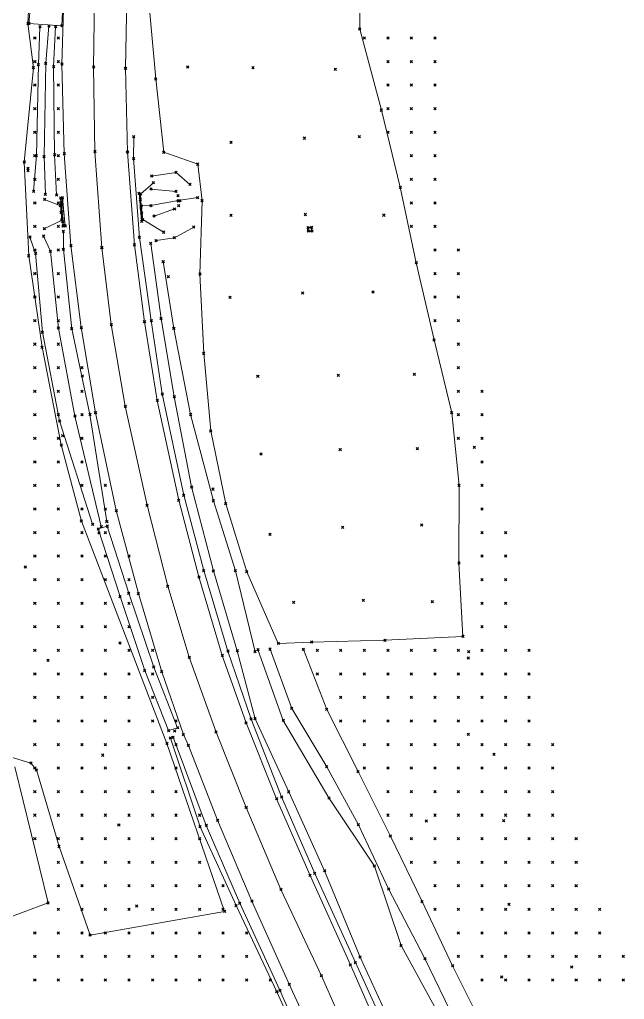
# Model space of a CAD drawing. Header units: metres. Extents: x 441556 to 446409, y 432338 to 461058.
# Drawn here: x 442411 to 442488, y 456467.7 to 456592.5 of the extents above; entities that cross this region are included whole.
import ezdxf

# ---------------------------------------------------------------- set-up
doc = ezdxf.new("R2010")
doc.units = ezdxf.units.M
doc.header["$MEASUREMENT"] = 0
doc.header["$PDMODE"] = 35
doc.header["$PDSIZE"] = 0.15
for name, color, linetype, lineweight in [('DTM-BRE-RevN_0YP_BREAKLINE', 1, 'Continuous', 0), ('DTM-BRE-RevN_GRP_ CAROSABIL', 2, 'Continuous', 0), ('DTM-BRE-RevN_GRP_AX', 2, 'Continuous', 0), ('DTM-BRE-RevN_GRP_CANAL', 2, 'Continuous', 0), ('DTM-BRE-RevN_GRP_CANAL SCURGERE JOS', 2, 'Continuous', 0), ('DTM-BRE-RevN_GRP_CANAL SCURGERE SUS', 2, 'Continuous', 0), ('DTM-BRE-RevN_GRP_CONSTRUCTIE', 2, 'Continuous', 0), ('DTM-BRE-RevN_GRP_DRUM DE PIATRA', 2, 'Continuous', 0), ('DTM-BRE-RevN_GRP_FIRUL APEI', 2, 'Continuous', 0), ('DTM-BRE-RevN_GRP_Gura de canal la rigola strazii cu gratar de curgere', 2, 'Continuous', 0), ('DTM-BRE-RevN_GRP_PARAPET BETON_JOS', 2, 'Continuous', 0), ('DTM-BRE-RevN_GRP_PARAPET BETON_SUS', 2, 'Continuous', 0), ('DTM-BRE-RevN_GRP_PARAPET METALIC', 2, 'Continuous', 0), ('DTM-BRE-RevN_GRP_PARCARE', 2, 'Continuous', 0), ('DTM-BRE-RevN_GRP_POD', 2, 'Continuous', 0), ('DTM-BRE-RevN_GRP_PODET', 2, 'Continuous', 0), ('DTM-BRE-RevN_GRP_RAU', 2, 'Continuous', 0), ('DTM-BRE-RevN_GRP_SANT PAMANT JOS', 2, 'Continuous', 0), ('DTM-BRE-RevN_GRP_SANT PAMANT SUS', 2, 'Continuous', 0), ('DTM-BRE-RevN_GRP_TALUZ JOS', 2, 'Continuous', 0), ('DTM-BRE-RevN_GRP_TALUZ SUS', 2, 'Continuous', 0), ('DTM-BRE-RevN_YP_RevK_0YP', 1, 'Continuous', 0), ('DTM-NOK-RevN_LIDAR_co_lidar', 91, 'Continuous', 0), ('DTM-NOK-RevN_RTK', 32, 'Continuous', 0)]:
    doc.layers.add(name, color=color, linetype=linetype, lineweight=lineweight)

msp = doc.modelspace()

# ---------------------------------------------------------------- linework, layer by layer
at = {"layer": 'DTM-BRE-RevN_0YP_BREAKLINE'}
for p, q in [((442426.188, 456570.376, 363.382), (442426.445, 456568.502, 362.113)), ((442426.445, 456568.502, 362.113), (442426.516, 456566.798, 363.33)), ((442427.706, 456568.794, 360.651), (442426.474, 456568.754, 360.576))]:
    msp.add_line(p, q, dxfattribs=at)
at = {"layer": 'DTM-BRE-RevN_GRP_ CAROSABIL'}
for p, q in [((442416.654, 456596.817, 363.488), (442416.361, 456586.814, 363.58)), ((442424.642, 456596.005, 363.248), (442424.464, 456586.284, 363.277)), ((442416.361, 456586.814, 363.58), (442416.667, 456575.404, 363.581)), ((442424.464, 456586.284, 363.277), (442424.719, 456575.612, 363.283)), ((442424.719, 456575.612, 363.283), (442425.604, 456563.8, 363.262)), ((442416.667, 456575.404, 363.581), (442417.503, 456563.697, 363.519)), ((442417.503, 456563.697, 363.519), (442418.822, 456553.271, 363.515)), ((442425.604, 456563.8, 363.262), (442426.885, 456554.015, 363.268)), ((442418.822, 456553.271, 363.515), (442420.641, 456542.416, 363.517)), ((442426.885, 456554.015, 363.268), (442428.513, 456543.983, 363.276)), ((442428.513, 456543.983, 363.276), (442431.245, 456531.273, 363.24)), ((442420.641, 456542.416, 363.517), (442423.294, 456529.955, 363.459)), ((442431.245, 456531.273, 363.24), (442433.827, 456521.504, 363.151)), ((442423.294, 456529.955, 363.459), (442426.102, 456519.384, 363.385)), ((442433.827, 456521.504, 363.151), (442436.798, 456511.502, 363.144)), ((442426.102, 456519.384, 363.385), (442429.079, 456509.434, 363.298)), ((442436.798, 456511.502, 363.144), (442439.831, 456502.909, 363.159)), ((442429.079, 456509.434, 363.298), (442431.84, 456501.421, 363.328)), ((442439.831, 456502.909, 363.159), (442443.72, 456493.254, 363.199)), ((442431.84, 456501.421, 363.328), (442432.483, 456500.04, 363.361)), ((442432.483, 456500.04, 363.361), (442436.191, 456490.523, 363.376)), ((442443.72, 456493.254, 363.199), (442447.979, 456483.498, 363.233)), ((442436.191, 456490.523, 363.376), (442440.583, 456480.225, 363.424)), ((442447.979, 456483.498, 363.233), (442453.118, 456472.096, 363.32)), ((442440.583, 456480.225, 363.424), (442445.336, 456469.636, 363.404)), ((442453.118, 456472.096, 363.32), (442457.287, 456462.733, 363.395)), ((442445.336, 456469.636, 363.404), (442450.05, 456459.315, 363.387))]:
    msp.add_line(p, q, dxfattribs=at)
at = {"layer": 'DTM-BRE-RevN_GRP_AX'}
for p, q in [((442420.405, 456586.444, 363.404), (442420.519, 456596.72, 363.41)), ((442420.557, 456575.653, 363.401), (442420.405, 456586.444, 363.404)), ((442421.448, 456563.431, 363.404), (442420.557, 456575.653, 363.401)), ((442422.652, 456553.651, 363.416), (442421.448, 456563.431, 363.404)), ((442424.426, 456543.239, 363.412), (442422.652, 456553.651, 363.416)), ((442427.222, 456530.631, 363.361), (442424.426, 456543.239, 363.412)), ((442429.845, 456520.311, 363.296), (442427.222, 456530.631, 363.361)), ((442432.585, 456511.272, 363.301), (442429.845, 456520.311, 363.296)), ((442436.006, 456501.749, 363.278), (442432.585, 456511.272, 363.301)), ((442439.841, 456492.146, 363.3), (442436.006, 456501.749, 363.278)), ((442444.266, 456481.709, 363.376), (442439.841, 456492.146, 363.3)), ((442449.432, 456470.713, 363.38), (442444.266, 456481.709, 363.376)), ((442453.838, 456460.803, 363.414), (442449.432, 456470.713, 363.38))]:
    msp.add_line(p, q, dxfattribs=at)
at = {"layer": 'DTM-BRE-RevN_GRP_CANAL'}
for p, q in [((442426.538, 456567.857, 361.129), (442426.368, 456569.568, 360.968)), ((442416.271, 456568.88, 362.617), (442416.409, 456567.023, 362.644))]:
    msp.add_line(p, q, dxfattribs=at)
at = {"layer": 'DTM-BRE-RevN_GRP_CANAL SCURGERE JOS'}
for p, q in [((442426.385, 456570.26, 360.795), (442428.023, 456571.708, 361.547)), ((442416.179, 456568.773, 361.372), (442414.15, 456569.582, 362.239)), ((442426.474, 456568.754, 360.576), (442426.385, 456570.26, 360.795)), ((442416.26, 456567.932, 361.368), (442416.179, 456568.773, 361.372)), ((442416.33, 456566.949, 361.308), (442416.26, 456567.932, 361.368)), ((442426.671, 456567.009, 360.971), (442426.474, 456568.754, 360.576)), ((442414.116, 456565.847, 361.945), (442416.33, 456566.949, 361.308)), ((442429.318, 456565.414, 361.884), (442426.671, 456567.009, 360.971))]:
    msp.add_line(p, q, dxfattribs=at)
at = {"layer": 'DTM-BRE-RevN_GRP_CANAL SCURGERE SUS'}
msp.add_line((442416.272, 456569.274, 363.259), (442416.472, 456566.736, 363.435), dxfattribs=at)
at = {"layer": 'DTM-BRE-RevN_GRP_CONSTRUCTIE'}
for p, q in [((442414.595, 456479.986, 365.435), (442410.372, 456497.299, 364.492)), ((442393.908, 456472.275, 366.043), (442414.595, 456479.986, 365.435))]:
    msp.add_line(p, q, dxfattribs=at)
at = {"layer": 'DTM-BRE-RevN_GRP_DRUM DE PIATRA'}
for p, q in [((442445.655, 456504.767, 361.608), (442442.885, 456512.304, 361.782)), ((442450.1, 456504.632, 361.455), (442447.145, 456512.27, 361.754)), ((442450.102, 456497.322, 361.426), (442445.655, 456504.767, 361.608)), ((442454.096, 456496.722, 361.028), (442450.1, 456504.632, 361.455)), ((442454.14, 456489.945, 361.006), (442450.102, 456497.322, 361.426)), ((442458.23, 456488.496, 360.626), (442454.096, 456496.722, 361.028)), ((442457.998, 456481.765, 360.398), (442454.14, 456489.945, 361.006)), ((442462.256, 456480.16, 360.23), (442458.23, 456488.496, 360.626)), ((442462.612, 456472.888, 360.141), (442457.998, 456481.765, 360.398)), ((442466.137, 456471.992, 360.158), (442462.256, 456480.16, 360.23)), ((442467.361, 456463.148, 359.989), (442462.612, 456472.888, 360.141)), ((442470.872, 456462.523, 359.844), (442466.137, 456471.992, 360.158))]:
    msp.add_line(p, q, dxfattribs=at)
at = {"layer": 'DTM-BRE-RevN_GRP_FIRUL APEI'}
for p, q in [((442427.706, 456568.794, 360.651), (442431.177, 456569.435, 360.556)), ((442431.177, 456569.435, 360.556), (442433.662, 456569.812, 362.504))]:
    msp.add_line(p, q, dxfattribs=at)
at = {"layer": 'DTM-BRE-RevN_GRP_Gura de canal la rigola strazii cu gratar de curgere'}
for p, q in [((442447.72, 456566.004, 362.261), (442448.18, 456566.018, 362.276)), ((442447.749, 456565.548, 362.28), (442447.72, 456566.004, 362.261)), ((442448.23, 456565.548, 362.29), (442447.749, 456565.548, 362.28)), ((442448.18, 456566.018, 362.276), (442448.23, 456565.548, 362.29))]:
    msp.add_line(p, q, dxfattribs=at)
at = {"layer": 'DTM-BRE-RevN_GRP_PARAPET BETON_JOS'}
for p, q in [((442416.192, 456569.758, 363.432), (442416.432, 456569.791, 363.536)), ((442416.517, 456566.185, 363.437), (442416.192, 456569.758, 363.432)), ((442416.432, 456569.791, 363.536), (442416.779, 456566.182, 363.572)), ((442416.779, 456566.182, 363.572), (442416.517, 456566.185, 363.437))]:
    msp.add_line(p, q, dxfattribs=at)
at = {"layer": 'DTM-BRE-RevN_GRP_PARAPET BETON_SUS'}
for p, q in [((442416.237, 456569.734, 363.765), (442416.408, 456569.749, 363.784)), ((442416.563, 456566.206, 363.9), (442416.237, 456569.734, 363.765)), ((442416.408, 456569.749, 363.784), (442416.756, 456566.235, 363.871)), ((442416.756, 456566.235, 363.871), (442416.563, 456566.206, 363.9))]:
    msp.add_line(p, q, dxfattribs=at)
at = {"layer": 'DTM-BRE-RevN_GRP_PARAPET METALIC'}
for p, q in [((442425.491, 456574.789, 363.247), (442425.519, 456577.567, 363.241)), ((442426.246, 456564.737, 363.177), (442425.491, 456574.789, 363.247)), ((442427.736, 456554.152, 363.25), (442426.246, 456564.737, 363.177)), ((442429.155, 456544.815, 363.263), (442427.736, 456554.152, 363.25)), ((442431.896, 456531.908, 363.229), (442429.155, 456544.815, 363.263)), ((442434.427, 456522.32, 363.193), (442431.896, 456531.908, 363.229)), ((442437.517, 456512.071, 363.189), (442434.427, 456522.32, 363.193)), ((442440.47, 456503.41, 363.198), (442437.517, 456512.071, 363.189)), ((442444.363, 456493.484, 363.181), (442440.47, 456503.41, 363.198)), ((442448.573, 456483.745, 363.256), (442444.363, 456493.484, 363.181)), ((442453.759, 456472.385, 363.329), (442448.573, 456483.745, 363.256)), ((442458.179, 456462.701, 363.413), (442453.759, 456472.385, 363.329))]:
    msp.add_line(p, q, dxfattribs=at)
at = {"layer": 'DTM-BRE-RevN_GRP_PARCARE'}
for p, q in [((442412.02, 456591.979, 363.513), (442412.412, 456599.744, 363.366)), ((442454.324, 456591.286, 362.448), (442454.294, 456597.78, 362.57)), ((442428.313, 456584.93, 362.897), (442427.356, 456595.46, 363.109)), ((442412.731, 456586.354, 363.455), (442412.02, 456591.979, 363.513)), ((442457.068, 456580.952, 362.396), (442454.324, 456591.286, 362.448)), ((442411.56, 456574.345, 363.388), (442412.731, 456586.354, 363.455)), ((442428.313, 456584.93, 362.897), (442429.34, 456575.599, 362.763)), ((442459.48, 456571.129, 362.145), (442457.068, 456580.952, 362.396)), ((442429.34, 456575.599, 362.763), (442433.664, 456574.075, 362.569)), ((442412.129, 456562.401, 363.34), (442411.56, 456574.345, 363.388)), ((442433.664, 456574.075, 362.569), (442434.227, 456569.414, 362.433)), ((442461.509, 456561.515, 362.298), (442459.48, 456571.129, 362.145)), ((442434.227, 456569.414, 362.433), (442433.95, 456560.084, 362.344)), ((442413.832, 456550.751, 363.349), (442412.129, 456562.401, 363.34)), ((442463.797, 456551.691, 362.146), (442461.509, 456561.515, 362.298)), ((442433.95, 456560.084, 362.344), (442434.431, 456549.994, 362.281)), ((442416.282, 456538.316, 363.247), (442413.832, 456550.751, 363.349)), ((442466.034, 456542.42, 361.981), (442463.797, 456551.691, 362.146)), ((442434.431, 456549.994, 362.281), (442435.335, 456540.109, 362.184)), ((442466.969, 456533.164, 361.849), (442466.034, 456542.42, 361.981)), ((442435.335, 456540.109, 362.184), (442437.231, 456530.821, 362.013)), ((442418.844, 456528.616, 363.291), (442416.282, 456538.316, 363.247)), ((442466.959, 456523.264, 361.621), (442466.969, 456533.164, 361.849)), ((442437.231, 456530.821, 362.013), (442439.917, 456522.168, 361.798)), ((442418.844, 456528.616, 363.291), (442429.735, 456500.294, 363.513)), ((442467.468, 456513.924, 361.468), (442466.959, 456523.264, 361.621)), ((442439.917, 456522.168, 361.798), (442443.929, 456513.039, 361.754)), ((442443.929, 456513.039, 361.754), (442448.197, 456513.202, 361.714)), ((442448.197, 456513.202, 361.714), (442457.525, 456513.449, 361.567)), ((442457.525, 456513.449, 361.567), (442467.468, 456513.924, 361.468)), ((442429.735, 456500.294, 363.513), (442437.1, 456478.909, 363.613)), ((442412.42, 456497.799, 364.056), (442408.092, 456499.082, 364.15)), ((442413.12, 456496.921, 363.907), (442412.42, 456497.799, 364.056)), ((442415.995, 456487.173, 363.909), (442413.12, 456496.921, 363.907)), ((442419.945, 456475.882, 363.865), (442415.995, 456487.173, 363.909)), ((442437.1, 456478.909, 363.613), (442419.945, 456475.882, 363.865))]:
    msp.add_line(p, q, dxfattribs=at)
at = {"layer": 'DTM-BRE-RevN_GRP_POD'}
msp.add_line((442426.516, 456566.798, 363.33), (442426.188, 456570.376, 363.382), dxfattribs=at)
at = {"layer": 'DTM-BRE-RevN_GRP_PODET'}
for p, q in [((442412.146, 456591.995, 363.524), (442413.215, 456603.462, 363.412)), ((442416.913, 456604.108, 363.383), (442416.369, 456591.701, 363.515)), ((442416.369, 456591.701, 363.515), (442412.146, 456591.995, 363.524)), ((442420.982, 456527.623, 363.438), (442422.147, 456527.969, 363.427)), ((442423.776, 456519.01, 363.396), (442420.982, 456527.623, 363.438)), ((442422.147, 456527.969, 363.427), (442424.882, 456519.428, 363.362)), ((442424.882, 456519.428, 363.362), (442428.055, 456510.018, 363.324)), ((442426.908, 456509.575, 363.368), (442423.776, 456519.01, 363.396)), ((442429.946, 456501.944, 363.415), (442426.908, 456509.575, 363.368)), ((442428.055, 456510.018, 363.324), (442431.11, 456502.304, 363.38)), ((442431.11, 456502.304, 363.38), (442429.946, 456501.944, 363.415))]:
    msp.add_line(p, q, dxfattribs=at)
at = {"layer": 'DTM-BRE-RevN_GRP_RAU'}
for p, q in [((442427.715, 456570.911, 360.994), (442430.901, 456570.6, 360.749)), ((442428.104, 456567.457, 360.873), (442430.708, 456568.368, 360.74))]:
    msp.add_line(p, q, dxfattribs=at)
at = {"layer": 'DTM-BRE-RevN_GRP_SANT PAMANT JOS'}
for p, q in [((442414.304, 456586.924, 362.77), (442414.706, 456591.689, 362.987)), ((442414.089, 456575.047, 362.443), (442414.304, 456586.924, 362.77)), ((442414.25, 456570.222, 362.205), (442414.089, 456575.047, 362.443)), ((442414.901, 456562.978, 362.014), (442414.021, 456564.904, 361.834)), ((442415.918, 456553.196, 362.506), (442414.901, 456562.978, 362.014)), ((442418.013, 456541.991, 362.754), (442415.918, 456553.196, 362.506)), ((442421.364, 456527.909, 362.937), (442418.013, 456541.991, 362.754))]:
    msp.add_line(p, q, dxfattribs=at)
at = {"layer": 'DTM-BRE-RevN_GRP_SANT PAMANT SUS'}
for p, q in [((442413.362, 456586.75, 363.417), (442413.562, 456591.584, 363.446)), ((442415.305, 456586.501, 363.42), (442415.548, 456591.59, 363.451)), ((442413.11, 456575.161, 363.043), (442413.362, 456586.75, 363.417)), ((442415.436, 456575.282, 363.435), (442415.305, 456586.501, 363.42)), ((442412.751, 456570.62, 363.184), (442413.11, 456575.161, 363.043)), ((442415.68, 456570.162, 363.405), (442415.436, 456575.282, 363.435)), ((442416.555, 456563.213, 363.487), (442416.547, 456565.506, 363.543)), ((442413.008, 456562.7, 363.244), (442412.29, 456564.781, 363.27)), ((442417.619, 456553.122, 363.436), (442416.555, 456563.213, 363.487)), ((442413.876, 456552.664, 363.319), (442413.008, 456562.7, 363.244)), ((442419.935, 456542.202, 363.502), (442417.619, 456553.122, 363.436)), ((442416.057, 456541.371, 363.234), (442413.876, 456552.664, 363.319)), ((442422.085, 456528.562, 363.318), (442419.935, 456542.202, 363.502)), ((442420.265, 456528.207, 363.44), (442416.057, 456541.371, 363.234))]:
    msp.add_line(p, q, dxfattribs=at)
at = {"layer": 'DTM-BRE-RevN_GRP_TALUZ JOS'}
for p, q in [((442430.623, 456553.16, 362.356), (442429.263, 456561.669, 362.527)), ((442432.752, 456542.192, 362.268), (442430.623, 456553.16, 362.356)), ((442435.661, 456531.196, 362.092), (442432.752, 456542.192, 362.268)), ((442438.461, 456522.297, 361.901), (442435.661, 456531.196, 362.092)), ((442440.976, 456511.98, 361.876), (442438.461, 456522.297, 361.901)), ((442444.562, 456503.24, 361.744), (442441.347, 456512.256, 361.789)), ((442450.391, 456493.35, 361.448), (442444.562, 456503.24, 361.744)), ((442456.188, 456484.675, 360.734), (442450.391, 456493.35, 361.448)), ((442459.587, 456474.546, 360.366), (442456.188, 456484.675, 360.734)), ((442464.992, 456464.694, 360.155), (442459.587, 456474.546, 360.366))]:
    msp.add_line(p, q, dxfattribs=at)
at = {"layer": 'DTM-BRE-RevN_GRP_TALUZ SUS'}
for p, q in [((442430.918, 456573.017, 362.606), (442427.793, 456572.552, 362.827)), ((442432.679, 456571.488, 362.55), (442430.918, 456573.017, 362.606)), ((442430.692, 456564.706, 362.137), (442433.167, 456566.059, 362.467)), ((442428.362, 456564.348, 362.384), (442430.692, 456564.706, 362.137)), ((442428.998, 456554.413, 363.149), (442427.671, 456563.987, 363.212)), ((442430.668, 456544.449, 363.124), (442428.998, 456554.413, 363.149)), ((442432.882, 456532.961, 363.139), (442430.668, 456544.449, 363.124)), ((442435.676, 456522.261, 363.041), (442432.882, 456532.961, 363.139)), ((442438.703, 456512.112, 363.042), (442435.676, 456522.261, 363.041)), ((442440.986, 456503.452, 363.184), (442438.703, 456512.112, 363.042)), ((442445.259, 456494.134, 363.084), (442440.986, 456503.452, 363.184)), ((442449.844, 456484.093, 363.235), (442445.259, 456494.134, 363.084)), ((442454.361, 456473.084, 363.25), (442449.844, 456484.093, 363.235)), ((442459.009, 456462.978, 363.352), (442454.361, 456473.084, 363.25))]:
    msp.add_line(p, q, dxfattribs=at)
at = {"layer": 'DTM-BRE-RevN_YP_RevK_0YP'}
for p, q in [((442433.958, 456489.697, 363.583), (442430.182, 456500.982, 363.445)), ((442430.531, 456501.089, 362.998), (442434.752, 456489.853, 363.047)), ((442438.563, 456479.648, 363.535), (442433.958, 456489.697, 363.583)), ((442434.752, 456489.853, 363.047), (442439.026, 456479.948, 363.149)), ((442443.749, 456468.678, 363.455), (442438.563, 456479.648, 363.535)), ((442439.026, 456479.948, 363.149), (442444.148, 456468.856, 363.085)), ((442448.245, 456458.72, 363.536), (442443.749, 456468.678, 363.455)), ((442444.148, 456468.856, 363.085), (442448.529, 456458.84, 363.201))]:
    msp.add_line(p, q, dxfattribs=at)
at = {"layer": 'DTM-NOK-RevN_LIDAR_co_lidar'}
for p in [(442412.91, 456590.142, 363.534), (442415.909, 456590.142, 363.546), (442454.901, 456590.142, 362.867), (442457.9, 456590.142, 362.958), (442460.9, 456590.142, 362.904), (442463.899, 456590.142, 362.372), (442412.91, 456587.142, 363.456), (442415.909, 456587.142, 363.573), (442457.9, 456587.142, 362.917), (442460.9, 456587.142, 362.802), (442463.899, 456587.142, 361.994), (442412.91, 456584.143, 363.469), (442415.909, 456584.143, 363.601), (442457.9, 456584.143, 362.826), (442460.9, 456584.143, 362.66), (442463.899, 456584.143, 361.586), (442412.91, 456581.144, 363.429), (442415.909, 456581.144, 363.625), (442457.9, 456581.144, 362.745), (442460.9, 456581.144, 362.526), (442463.899, 456581.144, 361.362), (442412.91, 456578.144, 363.378), (442415.909, 456578.144, 363.597), (442457.9, 456578.144, 362.688), (442460.9, 456578.144, 362.368), (442463.899, 456578.144, 360.888), (442412.91, 456575.145, 363.364), (442415.909, 456575.145, 363.585), (442460.9, 456575.145, 362.227), (442463.899, 456575.145, 360.326), (442412.91, 456572.146, 363.13), (442415.909, 456572.146, 363.321), (442460.9, 456572.146, 362.248), (442463.899, 456572.146, 360.465), (442412.91, 456569.146, 362.683), (442415.909, 456569.146, 362.639), (442460.9, 456569.146, 362.394), (442463.899, 456569.146, 361.096), (442412.91, 456566.147, 362.577), (442415.909, 456566.147, 362.481), (442460.9, 456566.147, 362.469), (442463.899, 456566.147, 361.623), (442412.91, 456563.148, 363.017), (442415.909, 456563.148, 363.083), (442463.899, 456563.148, 362.005), (442466.898, 456563.148, 360.503), (442412.91, 456560.148, 363.458), (442415.909, 456560.148, 363.196), (442463.899, 456560.148, 362.32), (442466.898, 456560.148, 361.1), (442412.91, 456557.149, 363.45), (442415.909, 456557.149, 363.254), (442463.899, 456557.149, 362.409), (442466.898, 456557.149, 361.645), (442412.91, 456554.15, 363.572), (442415.909, 456554.15, 363.27), (442463.899, 456554.15, 362.412), (442466.898, 456554.15, 361.853), (442412.91, 456551.15, 363.628), (442415.909, 456551.15, 363.257), (442466.898, 456551.15, 362.174), (442412.91, 456548.151, 363.636), (442415.909, 456548.151, 363.291), (442418.909, 456548.151, 363.633), (442466.898, 456548.151, 362.26), (442412.91, 456545.152, 363.673), (442415.909, 456545.152, 363.387), (442418.909, 456545.152, 363.611), (442466.898, 456545.152, 362.302), (442469.898, 456545.152, 361.33), (442412.91, 456542.152, 363.646), (442415.909, 456542.152, 363.482), (442418.909, 456542.152, 363.484), (442466.898, 456542.152, 362.298), (442469.898, 456542.152, 361.534), (442412.91, 456539.153, 363.576), (442415.909, 456539.153, 363.569), (442418.909, 456539.153, 363.455), (442466.898, 456539.153, 362.307), (442469.898, 456539.153, 361.839), (442412.91, 456536.154, 363.641), (442415.909, 456536.154, 363.624), (442418.909, 456536.154, 363.375), (442469.898, 456536.154, 362.081), (442412.91, 456533.154, 363.679), (442415.909, 456533.154, 363.617), (442418.909, 456533.154, 363.373), (442421.908, 456533.154, 363.63), (442469.898, 456533.154, 362.095), (442412.91, 456530.155, 363.738), (442415.909, 456530.155, 363.655), (442418.909, 456530.155, 363.437), (442421.908, 456530.155, 363.601), (442469.898, 456530.155, 362.065), (442412.91, 456527.156, 363.797), (442415.909, 456527.156, 363.688), (442418.909, 456527.156, 363.587), (442421.908, 456527.156, 363.623), (442469.898, 456527.156, 361.993), (442472.897, 456527.156, 360.561), (442412.91, 456524.156, 363.851), (442415.909, 456524.156, 363.745), (442418.909, 456524.156, 363.685), (442421.908, 456524.156, 363.667), (442424.907, 456524.156, 363.689), (442469.898, 456524.156, 361.881), (442472.897, 456524.156, 360.308), (442412.91, 456521.157, 363.845), (442415.909, 456521.157, 363.766), (442418.909, 456521.157, 363.708), (442421.908, 456521.157, 363.697), (442424.907, 456521.157, 363.665), (442469.898, 456521.157, 361.813), (442472.897, 456521.157, 360.396), (442412.91, 456518.158, 363.856), (442415.909, 456518.158, 363.795), (442418.909, 456518.158, 363.74), (442421.908, 456518.158, 363.725), (442424.907, 456518.158, 363.664), (442469.898, 456518.158, 361.748), (442472.897, 456518.158, 360.344), (442412.91, 456515.158, 363.903), (442415.909, 456515.158, 363.833), (442418.909, 456515.158, 363.77), (442421.908, 456515.158, 363.74), (442424.907, 456515.158, 363.669), (442469.898, 456515.158, 361.627), (442472.897, 456515.158, 360.254), (442412.91, 456512.159, 363.934), (442415.909, 456512.159, 363.859), (442418.909, 456512.159, 363.788), (442421.908, 456512.159, 363.742), (442424.907, 456512.159, 363.671), (442427.907, 456512.159, 363.604), (442448.902, 456512.159, 361.987), (442451.901, 456512.159, 361.956), (442454.901, 456512.159, 361.878), (442457.9, 456512.159, 361.809), (442460.9, 456512.159, 361.809), (442463.899, 456512.159, 361.871), (442466.898, 456512.159, 361.834), (442469.898, 456512.159, 361.497), (442472.897, 456512.159, 360.45), (442475.896, 456512.159, 358.46), (442412.91, 456509.16, 363.966), (442415.909, 456509.16, 363.9), (442418.909, 456509.16, 363.833), (442421.908, 456509.16, 363.771), (442424.907, 456509.16, 363.71), (442427.907, 456509.16, 363.619), (442448.902, 456509.16, 361.952), (442451.901, 456509.16, 361.96), (442454.901, 456509.16, 361.835), (442457.9, 456509.16, 361.718), (442460.9, 456509.16, 361.714), (442463.899, 456509.16, 361.979), (442466.898, 456509.16, 362.117), (442469.898, 456509.16, 361.552), (442472.897, 456509.16, 360.722), (442475.896, 456509.16, 358.235), (442412.91, 456506.16, 364.028), (442415.909, 456506.16, 363.969), (442418.909, 456506.16, 363.904), (442421.908, 456506.16, 363.83), (442424.907, 456506.16, 363.78), (442427.907, 456506.16, 363.671), (442451.901, 456506.16, 361.849), (442454.901, 456506.16, 361.746), (442457.9, 456506.16, 361.617), (442460.9, 456506.16, 361.705), (442463.899, 456506.16, 362.329), (442466.898, 456506.16, 362.478), (442469.898, 456506.16, 361.79), (442472.897, 456506.16, 361.097), (442475.896, 456506.16, 358.927), (442412.91, 456503.161, 364.088), (442415.909, 456503.161, 364.051), (442418.909, 456503.161, 363.98), (442421.908, 456503.161, 363.894), (442424.907, 456503.161, 363.837), (442427.907, 456503.161, 363.736), (442430.906, 456503.161, 363.611), (442451.901, 456503.161, 361.646), (442454.901, 456503.161, 361.595), (442457.9, 456503.161, 361.554), (442460.9, 456503.161, 361.916), (442463.899, 456503.161, 362.697), (442466.898, 456503.161, 362.217), (442469.898, 456503.161, 361.748), (442472.897, 456503.161, 361.328), (442475.896, 456503.161, 360.022), (442412.91, 456500.161, 364.131), (442415.909, 456500.161, 364.093), (442418.909, 456500.161, 364.031), (442421.908, 456500.161, 363.963), (442424.907, 456500.161, 363.89), (442427.907, 456500.161, 363.813), (442430.906, 456500.161, 363.667), (442454.901, 456500.161, 361.441), (442457.9, 456500.161, 361.449), (442460.9, 456500.161, 361.923), (442463.899, 456500.161, 362.536), (442466.898, 456500.161, 361.876), (442469.898, 456500.161, 361.309), (442472.897, 456500.161, 360.94), (442475.896, 456500.161, 359.991), (442478.896, 456500.161, 358.659), (442412.91, 456497.162, 364.265), (442415.909, 456497.162, 364.114), (442418.909, 456497.162, 364.052), (442421.908, 456497.162, 363.993), (442424.907, 456497.162, 363.929), (442427.907, 456497.162, 363.884), (442430.906, 456497.162, 363.733), (442454.901, 456497.162, 361.31), (442457.9, 456497.162, 361.24), (442460.9, 456497.162, 361.346), (442463.899, 456497.162, 361.745), (442466.898, 456497.162, 361.792), (442469.898, 456497.162, 361.067), (442472.897, 456497.162, 360.885), (442475.896, 456497.162, 360.15), (442478.896, 456497.162, 358.698), (442412.91, 456494.163, 364.539), (442415.909, 456494.163, 364.102), (442418.909, 456494.163, 364.062), (442421.908, 456494.163, 364.049), (442424.907, 456494.163, 363.98), (442427.907, 456494.163, 363.92), (442430.906, 456494.163, 363.809), (442457.9, 456494.163, 361.13), (442460.9, 456494.163, 361.131), (442463.899, 456494.163, 361.617), (442466.898, 456494.163, 362.505), (442469.898, 456494.163, 361.137), (442472.897, 456494.163, 360.87), (442475.896, 456494.163, 360.269), (442478.896, 456494.163, 358.618), (442412.91, 456491.163, 364.903), (442415.909, 456491.163, 364.192), (442418.909, 456491.163, 364.086), (442421.908, 456491.163, 364.054), (442424.907, 456491.163, 363.989), (442427.907, 456491.163, 363.928), (442430.906, 456491.163, 363.899), (442433.905, 456491.163, 363.721), (442457.9, 456491.163, 361.027), (442460.9, 456491.163, 360.925), (442463.899, 456491.163, 361.265), (442466.898, 456491.163, 361.966), (442469.898, 456491.163, 361.575), (442472.897, 456491.163, 361.041), (442475.896, 456491.163, 360.773), (442478.896, 456491.163, 359.989), (442412.91, 456488.164, 365.187), (442415.909, 456488.164, 364.323), (442418.909, 456488.164, 364.092), (442421.908, 456488.164, 364.042), (442424.907, 456488.164, 364.008), (442427.907, 456488.164, 363.942), (442430.906, 456488.164, 363.897), (442433.905, 456488.164, 363.756), (442460.9, 456488.164, 360.821), (442463.899, 456488.164, 360.779), (442466.898, 456488.164, 361.018), (442469.898, 456488.164, 361.242), (442472.897, 456488.164, 361.54), (442475.896, 456488.164, 360.661), (442478.896, 456488.164, 361.033), (442481.895, 456488.164, 360.521), (442415.909, 456485.165, 364.457), (442418.909, 456485.165, 364.157), (442421.908, 456485.165, 364.058), (442424.907, 456485.165, 363.965), (442427.907, 456485.165, 363.922), (442430.906, 456485.165, 363.903), (442433.905, 456485.165, 363.852), (442460.9, 456485.165, 360.728), (442463.899, 456485.165, 360.607), (442466.898, 456485.165, 360.769), (442469.898, 456485.165, 361.058), (442472.897, 456485.165, 360.509), (442475.896, 456485.165, 360.554), (442478.896, 456485.165, 361.024), (442481.895, 456485.165, 360.074), (442415.909, 456482.165, 364.689), (442418.909, 456482.165, 364.138), (442421.908, 456482.165, 364.008), (442424.907, 456482.165, 363.928), (442427.907, 456482.165, 363.891), (442430.906, 456482.165, 363.912), (442433.905, 456482.165, 363.914), (442436.905, 456482.165, 363.718), (442463.899, 456482.165, 360.492), (442466.898, 456482.165, 360.432), (442469.898, 456482.165, 360.389), (442472.897, 456482.165, 360.266), (442475.896, 456482.165, 360.449), (442478.896, 456482.165, 360.724), (442481.895, 456482.165, 360.085), (442415.909, 456479.166, 365.249), (442418.909, 456479.166, 364.301), (442421.908, 456479.166, 364.005), (442424.907, 456479.166, 363.927), (442427.907, 456479.166, 363.901), (442430.906, 456479.166, 363.877), (442433.905, 456479.166, 363.87), (442436.905, 456479.166, 363.81), (442463.899, 456479.166, 360.42), (442466.898, 456479.166, 360.345), (442469.898, 456479.166, 360.238), (442472.897, 456479.166, 360.158), (442475.896, 456479.166, 360.242), (442478.896, 456479.166, 360.354), (442481.895, 456479.166, 359.996), (442484.894, 456479.166, 358.211), (442412.91, 456476.167, 365.997), (442415.909, 456476.167, 365.656), (442418.909, 456476.167, 364.605), (442421.908, 456476.167, 364.093), (442424.907, 456476.167, 363.929), (442427.907, 456476.167, 363.912), (442430.906, 456476.167, 363.875), (442433.905, 456476.167, 363.843), (442436.905, 456476.167, 363.828), (442439.904, 456476.167, 363.671), (442466.898, 456476.167, 360.329), (442469.898, 456476.167, 360.217), (442472.897, 456476.167, 360.111), (442475.896, 456476.167, 360.214), (442478.896, 456476.167, 360.313), (442481.895, 456476.167, 360.117), (442484.894, 456476.167, 358.911), (442412.91, 456473.167, 366.022), (442415.909, 456473.167, 365.86), (442418.909, 456473.167, 365.02), (442421.908, 456473.167, 364.294), (442424.907, 456473.167, 363.984), (442427.907, 456473.167, 363.913), (442430.906, 456473.167, 363.907), (442433.905, 456473.167, 363.866), (442436.905, 456473.167, 363.795), (442439.904, 456473.167, 363.68), (442466.898, 456473.167, 360.354), (442469.898, 456473.167, 360.201), (442472.897, 456473.167, 360.086), (442475.896, 456473.167, 360.106), (442478.896, 456473.167, 360.171), (442481.895, 456473.167, 360.104), (442484.894, 456473.167, 358.98), (442487.894, 456473.167, 357.371), (442412.91, 456470.168, 366.154), (442415.909, 456470.168, 365.995), (442418.909, 456470.168, 365.369), (442421.908, 456470.168, 364.49), (442424.907, 456470.168, 364.077), (442427.907, 456470.168, 364.042), (442430.906, 456470.168, 363.965), (442433.905, 456470.168, 363.87), (442436.905, 456470.168, 363.785), (442439.904, 456470.168, 363.693), (442442.903, 456470.168, 363.58), (442469.898, 456470.168, 360.171), (442472.897, 456470.168, 360.023), (442475.896, 456470.168, 360.006), (442478.896, 456470.168, 360.141), (442481.895, 456470.168, 360.185), (442484.894, 456470.168, 359.04), (442487.894, 456470.168, 357.571)]:
    msp.add_point(p, dxfattribs=at)
at = {"layer": 'DTM-NOK-RevN_RTK'}
for p in [(442412.02, 456591.979, 363.513), (442412.146, 456591.995, 363.524), (442413.562, 456591.584, 363.446), (442414.706, 456591.689, 362.987), (442415.548, 456591.59, 363.451), (442416.369, 456591.701, 363.515), (442454.324, 456591.286, 362.448), (442413.362, 456586.75, 363.417), (442414.304, 456586.924, 362.77), (442415.305, 456586.501, 363.42), (442416.361, 456586.814, 363.58), (442412.731, 456586.354, 363.455), (442420.405, 456586.444, 363.404), (442424.464, 456586.284, 363.277), (442432.402, 456586.432, 362.815), (442440.717, 456586.349, 362.56), (442451.202, 456586.164, 362.508), (442428.313, 456584.93, 362.897), (442457.068, 456580.952, 362.396), (442425.519, 456577.567, 363.241), (442437.927, 456576.846, 362.528), (442447.265, 456577.386, 362.397), (442454.253, 456577.585, 362.454), (442415.436, 456575.282, 363.435), (442416.667, 456575.404, 363.581), (442420.557, 456575.653, 363.401), (442424.719, 456575.612, 363.283), (442429.34, 456575.599, 362.763), (442411.56, 456574.345, 363.388), (442413.11, 456575.161, 363.043), (442414.089, 456575.047, 362.443), (442425.491, 456574.789, 363.247), (442433.664, 456574.075, 362.569), (442412.02, 456573.547, 363.367), (442412.037, 456573.266, 363.375), (442430.918, 456573.017, 362.606), (442427.793, 456572.552, 362.827), (442428.023, 456571.708, 361.547), (442412.751, 456570.62, 363.184), (442426.188, 456570.376, 363.382), (442427.715, 456570.911, 360.994), (442430.901, 456570.6, 360.749), (442432.679, 456571.488, 362.55), (442459.48, 456571.129, 362.145), (442414.15, 456569.582, 362.239), (442414.25, 456570.222, 362.205), (442415.68, 456570.162, 363.405), (442416.192, 456569.758, 363.432), (442416.237, 456569.734, 363.765), (442416.272, 456569.274, 363.259), (442416.408, 456569.749, 363.784), (442416.432, 456569.791, 363.536), (442426.368, 456569.568, 360.968), (442426.385, 456570.26, 360.795), (442431.17, 456570.05, 360.552), (442431.177, 456569.435, 360.556), (442431.206, 456569.371, 360.258), (442431.388, 456569.415, 361.245), (442433.662, 456569.812, 362.504), (442434.227, 456569.414, 362.433), (442416.179, 456568.773, 361.372), (442416.26, 456567.932, 361.368), (442416.271, 456568.88, 362.617), (442416.312, 456568.003, 361.471), (442426.445, 456568.502, 362.113), (442426.474, 456568.754, 360.576), (442426.538, 456567.857, 361.129), (442427.706, 456568.794, 360.651), (442430.708, 456568.368, 360.74), (442431.239, 456568.782, 360.69), (442416.33, 456566.949, 361.308), (442416.409, 456567.023, 362.644), (442416.472, 456566.736, 363.435), (442426.516, 456566.798, 363.33), (442426.671, 456567.009, 360.971), (442428.104, 456567.457, 360.873), (442437.912, 456567.577, 362.425), (442447.386, 456567.665, 362.321), (442457.386, 456567.58, 362.479), (442414.116, 456565.847, 361.945), (442416.517, 456566.185, 363.437), (442416.547, 456565.506, 363.543), (442416.563, 456566.206, 363.9), (442416.756, 456566.235, 363.871), (442416.779, 456566.182, 363.572), (442429.318, 456565.414, 361.884), (442433.167, 456566.059, 362.467), (442447.72, 456566.004, 362.261), (442447.749, 456565.548, 362.28), (442448.18, 456566.018, 362.276), (442448.23, 456565.548, 362.29), (442412.29, 456564.781, 363.27), (442414.021, 456564.904, 361.834), (442426.246, 456564.737, 363.177), (442428.362, 456564.348, 362.384), (442430.692, 456564.706, 362.137), (442414.901, 456562.978, 362.014), (442416.555, 456563.213, 363.487), (442417.503, 456563.697, 363.519), (442421.448, 456563.431, 363.404), (442425.604, 456563.8, 363.262), (442427.671, 456563.987, 363.212), (442412.129, 456562.401, 363.34), (442413.008, 456562.7, 363.244), (442429.263, 456561.669, 362.527), (442461.509, 456561.515, 362.298), (442429.917, 456559.748, 362.487), (442433.95, 456560.084, 362.344), (442456.019, 456557.795, 362.295), (442437.798, 456557.122, 362.262), (442447.029, 456557.663, 362.283), (442427.736, 456554.152, 363.25), (442428.998, 456554.413, 363.149), (442415.918, 456553.196, 362.506), (442417.619, 456553.122, 363.436), (442418.822, 456553.271, 363.515), (442422.652, 456553.651, 363.416), (442426.885, 456554.015, 363.268), (442430.623, 456553.16, 362.356), (442413.876, 456552.664, 363.319), (442463.797, 456551.691, 362.146), (442413.832, 456550.751, 363.349), (442434.431, 456549.994, 362.281), (442418.961, 456547.101, 363.462), (442441.329, 456547.067, 362.16), (442451.586, 456547.184, 362.095), (442461.283, 456547.316, 362.128), (442429.155, 456544.815, 363.263), (442430.668, 456544.449, 363.124), (442424.426, 456543.239, 363.412), (442428.513, 456543.983, 363.276), (442418.013, 456541.991, 362.754), (442419.935, 456542.202, 363.502), (442420.641, 456542.416, 363.517), (442432.752, 456542.192, 362.268), (442466.034, 456542.42, 361.981), (442416.057, 456541.371, 363.234), (442416.443, 456539.502, 363.267), (442435.335, 456540.109, 362.184), (442416.282, 456538.316, 363.247), (442461.673, 456537.854, 361.984), (442468.921, 456538.029, 361.911), (442441.744, 456537.158, 362.076), (442451.82, 456537.73, 361.987), (442432.882, 456532.961, 363.139), (442466.969, 456533.164, 361.849), (442431.896, 456531.908, 363.229), (442435.603, 456532.682, 362.349), (442427.222, 456530.631, 363.361), (442431.245, 456531.273, 363.24), (442435.661, 456531.196, 362.092), (442437.231, 456530.821, 362.013), (442423.294, 456529.955, 363.459), (442418.844, 456528.616, 363.291), (442420.265, 456528.207, 363.44), (442421.364, 456527.909, 362.937), (442422.085, 456528.562, 363.318), (442422.147, 456527.969, 363.427), (442462.205, 456528.133, 361.837), (442420.982, 456527.623, 363.438), (442421.106, 456527.091, 363.444), (442442.872, 456526.918, 361.925), (442452.143, 456527.817, 361.866), (442466.959, 456523.264, 361.621), (442411.715, 456522.75, 363.686), (442434.427, 456522.32, 363.193), (442435.676, 456522.261, 363.041), (442438.461, 456522.297, 361.901), (442439.917, 456522.168, 361.798), (442433.827, 456521.504, 363.151), (442424.882, 456519.428, 363.362), (442426.102, 456519.384, 363.385), (442429.845, 456520.311, 363.296), (442423.776, 456519.01, 363.396), (442445.897, 456518.267, 361.812), (442454.765, 456518.53, 361.721), (442463.549, 456518.346, 361.644), (442423.749, 456513.073, 363.451), (442443.929, 456513.039, 361.754), (442448.197, 456513.202, 361.714), (442457.525, 456513.449, 361.567), (442467.468, 456513.924, 361.468), (442437.517, 456512.071, 363.189), (442438.703, 456512.112, 363.042), (442440.976, 456511.98, 361.876), (442441.347, 456512.256, 361.789), (442442.885, 456512.304, 361.782), (442447.145, 456512.27, 361.754), (442468.195, 456511.979, 361.289), (442414.606, 456510.891, 363.682), (442432.585, 456511.272, 363.301), (442436.798, 456511.502, 363.144), (442468.162, 456511.169, 361.186), (442426.908, 456509.575, 363.368), (442428.055, 456510.018, 363.324), (442429.079, 456509.434, 363.298), (442445.655, 456504.767, 361.608), (442450.1, 456504.632, 361.455), (442439.831, 456502.909, 363.159), (442440.47, 456503.41, 363.198), (442440.986, 456503.452, 363.184), (442444.562, 456503.24, 361.744), (442429.946, 456501.944, 363.415), (442430.747, 456501.881, 362.951), (442431.11, 456502.304, 363.38), (442436.006, 456501.749, 363.278), (442430.182, 456500.982, 363.445), (442430.531, 456501.089, 362.998), (442431.84, 456501.421, 363.328), (442468.156, 456501.45, 360.868), (442429.735, 456500.294, 363.513), (442432.483, 456500.04, 363.361), (442421.568, 456498.804, 363.745), (442471.426, 456498.913, 360.512), (442412.42, 456497.799, 364.056), (442413.12, 456496.921, 363.907), (442450.102, 456497.322, 361.426), (442454.096, 456496.722, 361.028), (442443.72, 456493.254, 363.199), (442444.363, 456493.484, 363.181), (442445.259, 456494.134, 363.084), (442450.391, 456493.35, 361.448), (442439.841, 456492.146, 363.3), (442436.191, 456490.523, 363.376), (442462.8, 456490.433, 360.523), (442472.659, 456490.471, 360.21), (442423.613, 456489.93, 363.776), (442433.958, 456489.697, 363.583), (442434.752, 456489.853, 363.047), (442454.14, 456489.945, 361.006), (442458.23, 456488.496, 360.626), (442415.995, 456487.173, 363.909), (442456.188, 456484.675, 360.734), (442447.979, 456483.498, 363.233), (442448.573, 456483.745, 363.256), (442449.844, 456484.093, 363.235), (442444.266, 456481.709, 363.376), (442457.998, 456481.765, 360.398), (442414.595, 456479.986, 365.435), (442425.878, 456479.578, 363.707), (442438.563, 456479.648, 363.535), (442439.026, 456479.948, 363.149), (442440.583, 456480.225, 363.424), (442462.256, 456480.16, 360.23), (442473.323, 456479.82, 359.911), (442437.1, 456478.909, 363.613), (442419.945, 456475.882, 363.865), (442459.587, 456474.546, 360.366), (442454.361, 456473.084, 363.25), (442453.118, 456472.096, 363.32), (442453.759, 456472.385, 363.329), (442462.612, 456472.888, 360.141), (442466.137, 456471.992, 360.158), (442481.339, 456471.828, 359.82), (442449.432, 456470.713, 363.38), (442472.386, 456470.563, 359.912), (442445.336, 456469.636, 363.404), (442443.749, 456468.678, 363.455), (442444.148, 456468.856, 363.085)]:
    msp.add_point(p, dxfattribs=at)

doc.saveas('drawing.dxf')
